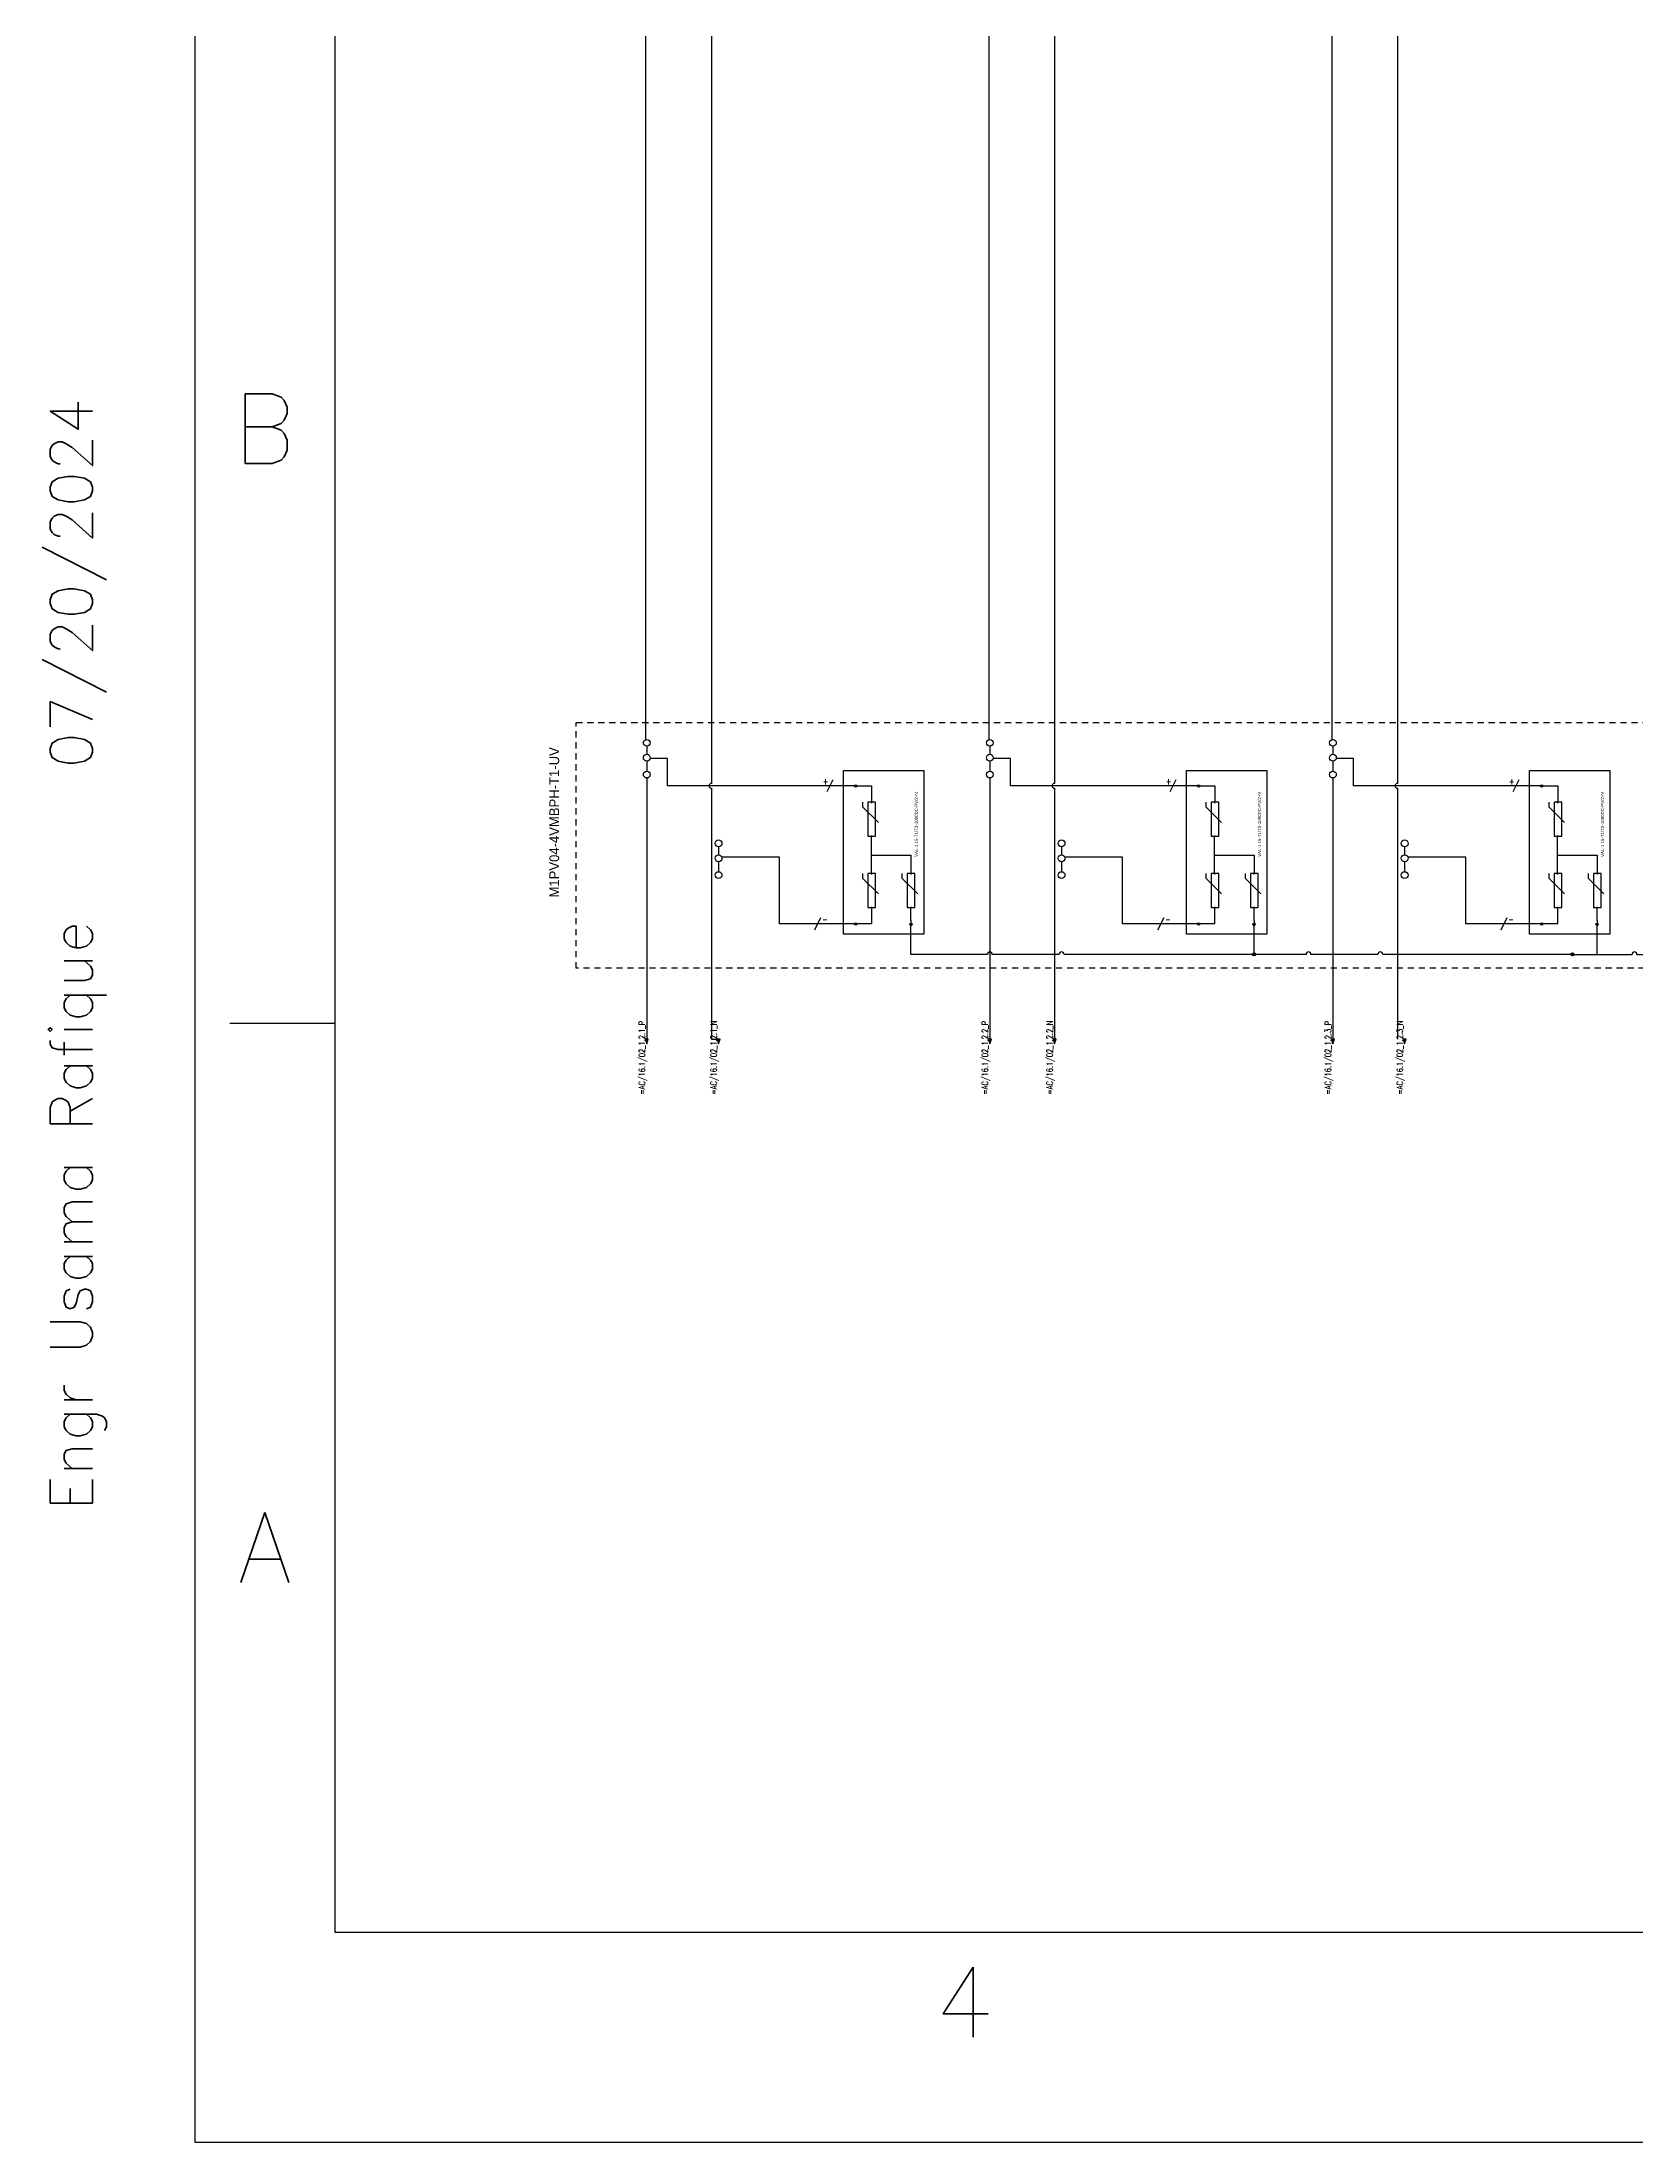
# Model space of a CAD drawing. Header units: inches. Extents: x 3 to 127, y -3 to 89.
# Drawn here: x 3.37 to 36.02, y -3 to 39.99 of the extents above; entities that cross this region are included whole.
import ezdxf
from ezdxf.enums import TextEntityAlignment as Align

# ---------------------------------------------------------------- set-up
doc = ezdxf.new("R2010")
doc.units = ezdxf.units.IN
doc.header["$MEASUREMENT"] = 0
doc.linetypes.add('HIDDEN2', pattern=[0.1875, 0.125, -0.0625])
for name, color, linetype in [('GRY_20AWG', 9, 'Continuous'), ('LOCBOX', 92, 'HIDDEN2'), ('MISC', 2, 'Continuous'), ('RED_12AWG', 1, 'Continuous'), ('SYMS', 7, 'Continuous'), ('TAGS', 51, 'Continuous'), ('Title Block', 7, 'Continuous'), ('Viewport', 7, 'Continuous'), ('WHT_12AWG', 7, 'Continuous'), ('WIREREF', 61, 'Continuous')]:
    doc.layers.add(name, color=color, linetype=linetype)
doc.styles.add('Roman', font='romans')
doc.styles.add('WD', font='romans.shx')
doc.styles.add('WD_IEC', font='isocp2.shx', dxfattribs={"width": 0.9, "height": 4})

# ---------------------------------------------------------------- blocks, each defined once
blk = doc.blocks.new('ANSI_border_C')
at = {"layer": 'Title Block'}
for p, q in [((0, 16), (0, 0)), ((0.5, 15.25), (0.5, 0.75)), ((0.125, 4), (0.5, 4)), ((0.5, 0.75), (20.5, 0.75)), ((0, 0), (21, 0))]:
    blk.add_line(p, q, dxfattribs=at)
at = {"layer": 'Title Block', "style": 'Roman'}
for s, p in [('B', (0.25, 6.125)), ('A', (0.25, 2.125)), ('4', (2.75, 0.5))]:
    blk.add_text(s, height=0.25, dxfattribs=at).set_placement(p, align=Align.MIDDLE_CENTER)
blk = doc.blocks.new('JIC_border_C')
at = {"xscale": 5.726708801404052, "yscale": 5.726708801404052, "zscale": 5.726708801404052}
blk.add_blockref('ANSI_border_C', (6.5, -3), dxfattribs=at)
blk = doc.blocks.new('HA1S4')
for points in [[(0, 0), (-0.031, 0), (0, -0.094), (0.031, 0), (0, 0)], [(0.016, -0.011), (-0.016, -0.011), (0, -0.058), (0.016, -0.011)]]:
    blk.add_lwpolyline(points)
at = {"style": 'WD', "flags": 1}
for tag, p in [('X2TERM01', (0, 0)), ('SIGCODE', (0.035, -0.083))]:
    blk.add_attdef(tag, p, '', height=0.01, dxfattribs=at)
at = {"style": 'WD', "width": 0.7}
for tag, p in [('XREF', (0.088, -0.062)), ('DESC1', (0.088, 0.113))]:
    blk.add_attdef(tag, p, '', height=0.125, dxfattribs=at)
at = {"style": 'WD', "width": 0.8, "flags": 8}
blk.add_attdef('WIRENO', text='', height=0.125, dxfattribs=at).set_placement((0, -0.259), align=Align.CENTER)
blk = doc.blocks.new('WDDOT')
for radius in [0.03, 0.0187, 0.00929]:
    blk.add_circle((0, 0), radius)
blk = doc.blocks.new('HT0_02')
blk.add_circle((0, 0), 0.0699)
at = {"style": 'WD', "flags": 1}
for tag, p in [('X4TERM01', (-0.07, 0)), ('X2TERM01', (0, 0.07)), ('X1TERM01', (0.07, 0)), ('X8TERM01', (0, -0.07))]:
    blk.add_attdef(tag, p, '', height=0.01, dxfattribs=at)
blk = doc.blocks.new('HGND4')
for p, q in [((0, 0), (10, 0)), ((10, -3.8), (10, 3.8)), ((11.2, -2.5), (11.2, 2.5)), ((12.5, -1.2), (12.5, 1.2))]:
    blk.add_line(p, q)
blk.add_circle((10, 0), 5)
at = {"style": 'WD_IEC'}
for tag, p in [('TAG1', (2.5, 4.6)), ('INST', (2.5, 11.6)), ('LOC', (2.5, 8.1))]:
    blk.add_attdef(tag, text='', height=2.5, dxfattribs=at).set_placement(p, align=Align.RIGHT)
at = {"style": 'WD_IEC', "flags": 1}
blk.add_attdef('X4TERM01', (0, 0), '', height=0.32, dxfattribs=at)
blk = doc.blocks.new('VT0_05')
blk.add_lwpolyline([(0.08, -0.06), (0, 0.08), (-0.08, -0.06)], close=True)
at = {"style": 'WD', "flags": 1}
for tag, p in [('X4TERM01', (-0.05, 0)), ('X2TERM01', (0, 0.08)), ('X1TERM01', (0.05, 0)), ('X8TERM01', (0, -0.06))]:
    blk.add_attdef(tag, p, '', height=0.01, dxfattribs=at)
blk = doc.blocks.new('Lightening Surge Arrestor')
at = {"color": 5}
for p, q in [((0.502, 2.919), (0.502, 2.827)), ((0.502, 2.827), (0.826, 2.503)), ((0.502, 1.459), (0.502, 1.367)), ((0.502, 1.367), (0.826, 1.043)), ((1.308, 1.459), (1.308, 1.367)), ((1.308, 1.367), (1.632, 1.043))]:
    blk.add_line(p, q, dxfattribs=at)
for points in [[(0.112, 3.569), (1.754, 3.569), (1.754, 0.222), (0.112, 0.222)], [(0.768, 2.919), (0.611, 2.919), (0.611, 2.225), (0.768, 2.225)], [(0.768, 1.459), (0.611, 1.459), (0.611, 0.765), (0.768, 0.765)], [(1.574, 1.459), (1.417, 1.459), (1.417, 0.765), (1.574, 0.765)]]:
    blk.add_lwpolyline(points, close=True, dxfattribs=at)
at = {"layer": 'GRY_20AWG'}
blk.add_line((1.492, 0.502), (1.492, 0.468), dxfattribs=at)
at = {"layer": 'RED_12AWG'}
for p, q in [((0.382, 3.255), (0.686, 3.255)), ((0.686, 3.255), (0.686, 2.926)), ((0.69, 2.919), (0.684, 2.919)), ((0.681, 1.459), (0.681, 2.226)), ((0.681, 1.835), (1.492, 1.835)), ((1.492, 1.835), (1.492, 1.466)), ((0.69, 1.459), (0.681, 1.459)), ((0.381, 0.435), (0.69, 0.435)), ((0.69, 0.435), (0.69, 0.766)), ((1.492, 0.502), (1.492, 0.757))]:
    blk.add_line(p, q, dxfattribs=at)
at = {"layer": 'SYMS'}
for name, p, xscale, yscale, zscale in [('HT0_02', (0.358, 3.255), 0.3314421991292846, 0.3314421991292846, 0.3314421991292846), ('VT0_05', (0.686, 2.918), 0.1052161047490845, 0.1052161047490845, 0.1052161047490845), ('VT0_05', (0.686, 1.458), 0.1052161047490845, 0.1052161047490845, 0.1052161047490845), ('HT0_02', (0.69, 1.459), 0.01504368401050088, 0.01504368401050088, 0.01504368401050088), ('VT0_05', (1.492, 1.458), 0.1052161047490845, 0.1052161047490845, 0.1052161047490845), ('HT0_02', (0.358, 0.429), 0.3314421991292846, 0.3314421991292846, 0.3314421991292846)]:
    blk.add_blockref(name, p, dxfattribs=dict(at, xscale=xscale, yscale=yscale, zscale=zscale))
at = {"layer": 'SYMS', "xscale": -0.1052161047490845, "yscale": 0.1052161047490845, "zscale": 0.1052161047490845, "rotation": 180}
for p in [(0.686, 2.226), (0.686, 0.766), (1.492, 0.766)]:
    blk.add_blockref('VT0_05', p, dxfattribs=at)
at = {"layer": 'SYMS'}
ref = blk.add_blockref('HGND4', (1.492, 0.468), dxfattribs=dict(at, xscale=0.005, yscale=0.005, zscale=0.005, rotation=270))
ref.add_attrib('TAG1', 'PE', dxfattribs={"layer": 'TAGS', "height": 0.0125, "rotation": 270, "style": 'WD_IEC'}).set_placement((1.515, 0.455), align=Align.RIGHT)
at = {"color": 5, "insert": (1.57, 1.801), "char_height": 0.065, "attachment_point": 1, "rotation": 90}
blk.add_mtext_dynamic_manual_height_columns('VAL-1.15-T1/T2-1000DC-PV/2+V', width=1.87491, gutter_width=0.325, heights=[0], dxfattribs=at)
for tag, p in [('+', (0.447, 3.312)), ('-', (0.457, 0.49))]:
    blk.add_attdef(tag, p, '', height=0.065)
at = {"color": 5}
blk.add_attdef('VAL-1.15-T1/T2-1000DC-PV/2+V', (1.651, 1.798), '', height=0.065, rotation=90, dxfattribs=at)
blk = doc.blocks.new('VT0_02')
blk.add_circle((0, 0), 0.0699)
at = {"style": 'WD', "flags": 1}
for tag, p in [('X4TERM01', (-0.07, 0)), ('X2TERM01', (0, 0.07)), ('X1TERM01', (0.07, 0)), ('X8TERM01', (0, -0.07))]:
    blk.add_attdef(tag, p, '', height=0.01, dxfattribs=at)
blk = doc.blocks.new('HW01')
for p, q in [((0.062, 0.125), (-0.062, -0.125)), ((0.031, 0), (-0.031, 0))]:
    blk.add_line(p, q)
at = {"style": 'WD', "width": 0.7, "flags": 1}
for tag, p in [('INST', (0, 0.357)), ('LOC', (0, 0.188)), ('DESC1', (0, -0.456)), ('XREF', (0, -0.3)), ('DESC2', (0, -0.613))]:
    blk.add_attdef(tag, text='', height=0.125, dxfattribs=at).set_placement(p, align=Align.CENTER)
at = {"style": 'WD', "width": 0.8}
blk.add_attdef('TAG1', text='', height=0.125, dxfattribs=at).set_placement((-0.031, 0.031), align=Align.RIGHT)
at = {"style": 'WD', "flags": 1}
for tag, p in [('X4TERM01', (-0.031, 0)), ('X1TERM01', (0.031, 0))]:
    blk.add_attdef(tag, p, '', height=0.0125, dxfattribs=at)
at = {"linetype": 'Continuous', "style": 'WD', "flags": 9}
blk.add_attdef('ASSYCODE', text='', height=0.01, dxfattribs=at).set_placement((0.029, 0.042), align=Align.CENTER)
at = {"style": 'WD'}
for tag, p in [('X2LINK', (0, 0.125)), ('X8LINK', (0, -0.125))]:
    blk.add_attdef(tag, p, '', height=0.01, dxfattribs=at)
at = {"style": 'WD', "flags": 9}
blk.add_attdef('FAMILY', text='', height=0.01, dxfattribs=at).set_placement((0.023, 0.118), align=Align.CENTER)
at = {"style": 'WD', "width": 0.8}
blk.add_attdef('RATING1', (0.094, 0.031), '', height=0.125, dxfattribs=at)
at = {"style": 'WD', "width": 0.8, "flags": 1}
blk.add_attdef('MFG', text='', height=0.0938, dxfattribs=at).set_placement((-0.125, -0.031), align=Align.TOP_RIGHT)
blk.add_attdef('CAT', text='', height=0.0938, dxfattribs=at).set_placement((0.031, -0.031), align=Align.TOP_LEFT)
blk = doc.blocks.new('JIC_tblock_desc_C')
at = {"color": 0, "style": 'Roman', "flags": 8}
for tag, p in [('FNAME', (-20.6363, 6.8195)), ('REVDATE', (-20.6363, 4.1057)), ('USER', (-20.6363, 1.4768))]:
    blk.add_attdef(tag, p, '', height=0.15, rotation=90, dxfattribs=at)
at = {"style": 'WD'}
for tag, p in [('PROJDESC', (-2.125, 1.5)), ('TITLE1', (-2.125, 1.095)), ('TITLE2', (-2.125, 0.785))]:
    blk.add_attdef(tag, text='', height=0.08, dxfattribs=at).set_placement(p, align=Align.CENTER)
for tag, p in [('SIZE', (-4.1624, 0.3198)), ('FSCM_NO', (-3.4004, 0.3365)), ('DWG_NO', (-1.6588, 0.3365)), ('REV', (-0.2648, 0.3031)), ('SHEET', (-0.8829, 0.0925)), ('SCALE', (-3.6344, 0.0688))]:
    blk.add_attdef(tag, p, '', height=0.065, dxfattribs=at)
at = {"style": 'WD', "flags": 1}
blk.add_attdef('WD_TB', (-5.5702, 0.1772), '', height=0.086, dxfattribs=at)

msp = doc.modelspace()

# ---------------------------------------------------------------- linework, layer by layer
at = {"layer": 'GRY_20AWG', "color": 240, "true_color": 0xed1f24}
for p, q in [((15.728, 62.194), (15.728, 25.714)), ((22.751, 62.194), (22.751, 25.714)), ((29.774, 62.194), (29.774, 25.714)), ((15.752, 25.574), (15.752, 25.409)), ((22.774, 25.574), (22.774, 25.409)), ((29.797, 25.574), (29.797, 25.409)), ((15.752, 25.269), (15.752, 25.064)), ((16.173, 25.325), (15.821, 25.325)), ((16.173, 24.763), (16.173, 25.325)), ((22.774, 25.269), (22.774, 25.064)), ((23.196, 25.325), (22.844, 25.325)), ((23.196, 24.763), (23.196, 25.325)), ((29.797, 25.269), (29.797, 25.064)), ((30.218, 25.325), (29.867, 25.325)), ((30.218, 24.763), (30.218, 25.325)), ((15.752, 24.924), (15.752, 19.579)), ((19.468, 24.763), (16.173, 24.763)), ((20.026, 24.763), (19.53, 24.763)), ((22.774, 24.924), (22.774, 19.579)), ((26.49, 24.763), (23.196, 24.763)), ((27.049, 24.763), (26.553, 24.763)), ((29.797, 24.924), (29.797, 19.579)), ((33.513, 24.763), (30.218, 24.763)), ((34.072, 24.763), (33.576, 24.763)), ((17.221, 23.516), (17.221, 23.351)), ((18.47, 23.305), (17.291, 23.305)), ((18.47, 21.937), (18.47, 23.305)), ((24.243, 23.516), (24.243, 23.351)), ((25.493, 23.305), (24.313, 23.305)), ((25.493, 21.937), (25.493, 23.305)), ((31.266, 23.516), (31.266, 23.351)), ((32.515, 23.305), (31.336, 23.305)), ((32.515, 21.937), (32.515, 23.305)), ((17.221, 23.211), (17.221, 23.006)), ((24.243, 23.211), (24.243, 23.006)), ((31.266, 23.211), (31.266, 23.006)), ((19.217, 21.937), (18.47, 21.937)), ((20.026, 21.937), (19.279, 21.937)), ((26.239, 21.937), (25.493, 21.937)), ((27.049, 21.937), (26.302, 21.937)), ((33.262, 21.937), (32.515, 21.937)), ((34.072, 21.937), (33.325, 21.937))]:
    msp.add_line(p, q, dxfattribs=at)
at = {"layer": 'GRY_20AWG', "color": 3}
for p, q in [((34.699, 21.314), (35.922, 21.314)), ((36.022, 21.314), (37.391, 21.314))]:
    msp.add_line(p, q, dxfattribs=at)
msp.add_arc((35.972, 21.314), 0.05, 0, 180, dxfattribs=at)
at = {"layer": 'LOCBOX', "color": 6}
msp.add_lwpolyline([(14.309, 26.059), (63.18, 26.059), (63.18, 21.03), (14.309, 21.03)], close=True, dxfattribs=at)
at = {"layer": 'WHT_12AWG', "color": 240, "true_color": 0xed1f24}
for p, q in [((17.076, 72.611), (17.076, 24.813)), ((24.099, 72.611), (24.099, 24.813)), ((31.121, 72.611), (31.121, 24.813)), ((17.076, 24.713), (17.076, 19.579)), ((24.099, 24.713), (24.099, 19.579)), ((31.121, 24.713), (31.121, 19.579)), ((17.076, 19.579), (17.221, 19.579))]:
    msp.add_line(p, q, dxfattribs=at)
at = {"layer": 'WHT_12AWG', "color": 3}
for p, q in [((21.159, 21.314), (21.159, 21.917)), ((28.182, 21.314), (28.182, 21.917)), ((35.205, 21.314), (35.205, 21.917)), ((22.724, 21.314), (21.159, 21.314)), ((24.193, 21.314), (22.824, 21.314)), ((28.183, 21.314), (24.293, 21.314)), ((29.247, 21.314), (28.183, 21.314)), ((30.717, 21.314), (29.347, 21.314)), ((34.699, 21.314), (30.817, 21.314))]:
    msp.add_line(p, q, dxfattribs=at)
at = {"layer": 'WHT_12AWG'}
for centre in [(17.076, 24.763), (24.099, 24.763), (31.121, 24.763)]:
    msp.add_arc(centre, 0.05, 90, 270, dxfattribs=at)
at = {"layer": 'WHT_12AWG', "color": 3}
for centre in [(22.774, 21.314), (24.243, 21.314), (29.297, 21.314), (30.767, 21.314)]:
    msp.add_arc(centre, 0.05, 0, 180, dxfattribs=at)

# ---------------------------------------------------------------- block references
ref = msp.add_blockref('JIC_tblock_desc_C', (123.623, 1.399), dxfattribs=dict(xscale=5.777177524552554, yscale=5.777177524552554, zscale=5.777177524552554))
ref.add_attrib('USER', 'Engr Usama Rafique', (4.403, 9.931), dxfattribs={"color": 0, "height": 0.86658, "rotation": 90, "style": 'Roman', "flags": 8})
ref.add_attrib('REVDATE', '07/20/2024', (4.403, 25.119), dxfattribs={"color": 0, "height": 0.8666, "rotation": 90, "style": 'Roman', "flags": 8})
for p in [(19.668, 21.508), (26.691, 21.508), (33.713, 21.508)]:
    msp.add_blockref('Lightening Surge Arrestor', p)
at = {"layer": 'SYMS'}
for p in [(15.752, 25.644), (15.752, 25.339), (22.774, 25.644), (22.774, 25.339), (29.797, 25.644), (29.797, 25.339), (15.752, 24.994), (22.774, 24.994), (29.797, 24.994), (17.221, 23.586), (24.243, 23.586), (31.266, 23.586), (17.221, 23.281), (24.243, 23.281), (31.266, 23.281), (17.221, 22.936), (24.243, 22.936), (31.266, 22.936)]:
    msp.add_blockref('VT0_02', p, dxfattribs=at)
ref = msp.add_blockref('HW01', (19.499, 24.763), dxfattribs=at)
ref.add_attrib('TAG1', '+', dxfattribs={"layer": 'TAGS', "height": 0.125, "style": 'WD', "width": 0.8}).set_placement((19.468, 24.794), align=Align.RIGHT)
ref = msp.add_blockref('HW01', (26.522, 24.763), dxfattribs=at)
ref.add_attrib('TAG1', '+', dxfattribs={"layer": 'TAGS', "height": 0.125, "style": 'WD', "width": 0.8}).set_placement((26.49, 24.794), align=Align.RIGHT)
ref = msp.add_blockref('HW01', (33.544, 24.763), dxfattribs=at)
ref.add_attrib('TAG1', '+', dxfattribs={"layer": 'TAGS', "height": 0.125, "style": 'WD', "width": 0.8}).set_placement((33.513, 24.794), align=Align.RIGHT)
ref = msp.add_blockref('HW01', (19.248, 21.937), dxfattribs=at)
ref.add_attrib('RATING1', '-', (19.342, 21.968), dxfattribs={"layer": 'MISC', "height": 0.125, "style": 'WD', "width": 0.8})
ref = msp.add_blockref('HW01', (26.271, 21.937), dxfattribs=at)
ref.add_attrib('RATING1', '-', (26.364, 21.968), dxfattribs={"layer": 'MISC', "height": 0.125, "style": 'WD', "width": 0.8})
ref = msp.add_blockref('HW01', (33.294, 21.937), dxfattribs=at)
ref.add_attrib('RATING1', '-', (33.387, 21.968), dxfattribs={"layer": 'MISC', "height": 0.125, "style": 'WD', "width": 0.8})
at = {"layer": 'SYMS', "color": 3}
for p in [(28.183, 21.314), (34.699, 21.314)]:
    msp.add_blockref('WDDOT', p, dxfattribs=at)
at = {"layer": 'SYMS', "color": 1}
ref = msp.add_blockref('HA1S4', (15.752, 19.579), dxfattribs=at)
ref.add_attrib('WIRENO', '=AC/16.1/02_1.2.1_P', dxfattribs={"layer": 'WIREREF', "color": 0, "height": 0.125, "rotation": 90, "style": 'WD', "width": 0.8, "flags": 8}).set_placement((15.752, 18.441), align=Align.BOTTOM_LEFT)
ref = msp.add_blockref('HA1S4', (17.221, 19.579), dxfattribs=at)
ref.add_attrib('WIRENO', '=AC/16.1/02_1.2.1_N', dxfattribs={"layer": 'WIREREF', "color": 0, "height": 0.125, "rotation": 90, "style": 'WD', "width": 0.8, "flags": 8}).set_placement((17.221, 18.441), align=Align.BOTTOM_LEFT)
ref = msp.add_blockref('HA1S4', (22.774, 19.579), dxfattribs=at)
ref.add_attrib('WIRENO', '=AC/16.1/02_1.2.2_P', dxfattribs={"layer": 'WIREREF', "color": 1, "height": 0.125, "rotation": 90, "style": 'WD', "width": 0.8, "flags": 8}).set_placement((22.774, 18.441), align=Align.BOTTOM_LEFT)
ref = msp.add_blockref('HA1S4', (24.099, 19.579), dxfattribs=at)
ref.add_attrib('WIRENO', '=AC/16.1/02_1.2.2_N', dxfattribs={"layer": 'WIREREF', "color": 1, "height": 0.125, "rotation": 90, "style": 'WD', "width": 0.8, "flags": 8}).set_placement((24.099, 18.441), align=Align.BOTTOM_LEFT)
ref = msp.add_blockref('HA1S4', (29.797, 19.579), dxfattribs=at)
ref.add_attrib('WIRENO', '=AC/16.1/02_1.2.3_P', dxfattribs={"layer": 'WIREREF', "color": 1, "height": 0.125, "rotation": 90, "style": 'WD', "width": 0.8, "flags": 8}).set_placement((29.797, 18.441), align=Align.BOTTOM_LEFT)
ref = msp.add_blockref('HA1S4', (31.266, 19.579), dxfattribs=at)
ref.add_attrib('WIRENO', '=AC/16.1/02_1.2.3_N', dxfattribs={"layer": 'WIREREF', "color": 1, "height": 0.125, "rotation": 90, "style": 'WD', "width": 0.8, "flags": 8}).set_placement((31.266, 18.441), align=Align.BOTTOM_LEFT)
at = {"layer": 'Viewport'}
msp.add_blockref('JIC_border_C', (0, 0), dxfattribs=at)

# ---------------------------------------------------------------- texts
at = {"layer": 'LOCBOX', "color": 6}
msp.add_text('M1PV04-4VMBPH-T1-UV', height=0.2, rotation=90, dxfattribs=at).set_placement((13.858, 25.554), align=Align.MIDDLE_RIGHT)

doc.saveas('drawing.dxf')
